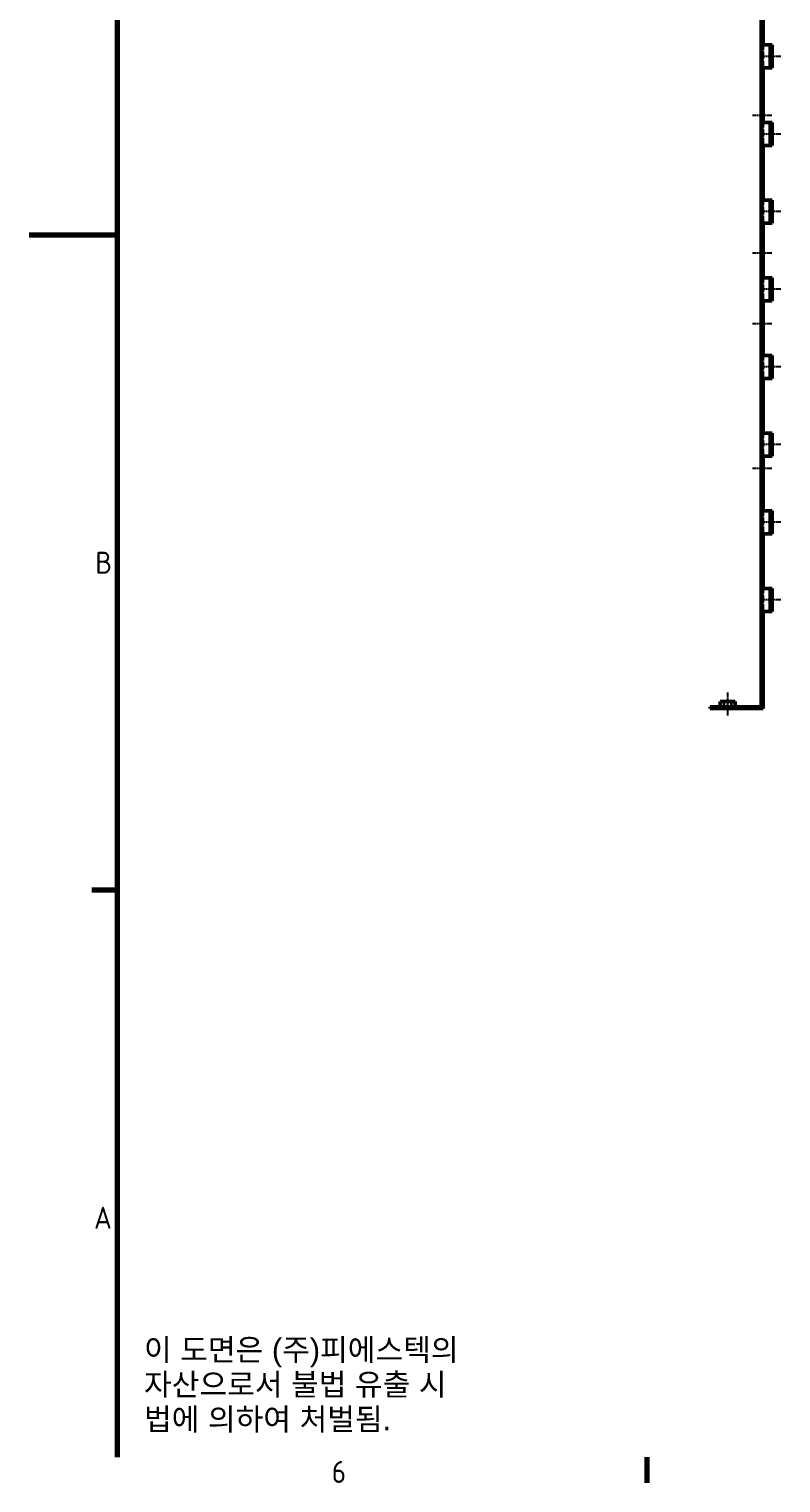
# Model space of a CAD drawing. Header units: millimetres. Extents: x 0 to 2100, y 0 to 1485.
# Drawn here: x 0 to 426, y 35 to 859 of the extents above; entities that cross this region are included whole.
import ezdxf

# ---------------------------------------------------------------- set-up
doc = ezdxf.new("R2010")
doc.units = ezdxf.units.MM
doc.header["$LTSCALE"] = 5
doc.linetypes.add('CHAIN', pattern=[0.3543, 0.2362, -0.0295, 0.0591, -0.0295])
doc.linetypes.add('DASHED', pattern=[0.2067, 0.1654, -0.0413])
doc.layers.get('0').update_dxf_attribs({"lineweight": 25})
for name, color, linetype, lineweight in [('가려진 것(ISO)', 5, 'DASHED', 35), ('가려진 좁은 것(ISO)', 5, 'DASHED', 25), ('가시적인 것(ISO)', 7, 'Continuous', 50), ('가시적인 좁은 것(ISO)', 1, 'Continuous', 35), ('경계(ISO)', 7, 'Continuous', 70), ('기호(ISO)', 7, 'Continuous', 25), ('중심선(ISO)', 1, 'Continuous', 25)]:
    doc.layers.add(name, color=color, linetype=linetype, lineweight=lineweight)
doc.styles.add('ISO Proportional', font='arial.ttf')
doc.styles.add('ISO ProportionalPSTEK', font='isocp.shx')

# ---------------------------------------------------------------- blocks, each defined once
blk = doc.blocks.new('경계 Default Border')
at = {"layer": '경계(ISO)'}
for p, q in [((10, 74.25), (7.1, 74.25)), ((70, 10), (70, 7.1))]:
    blk.add_line(p, q, dxfattribs=at)
at = {"layer": '경계(ISO)', "flags": 128}
for points in [[(10, 10), (10, 287)], [(0, 148.5), (10, 148.5)]]:
    blk.add_lwpolyline(points, dxfattribs=at)
at = {"layer": '경계(ISO)', "color": 1, "char_height": 2.5, "attachment_point": 7, "style": 'ISO ProportionalPSTEK'}
for s, insert in [('B', (7.5, 110.1)), ('A', (7.36, 35.87)), ('6', (34.29, 7.08))]:
    blk.add_mtext(s, dxfattribs=dict(at, insert=insert))

msp = doc.modelspace()

# ---------------------------------------------------------------- linework, layer by layer
at = {"layer": '가려진 것(ISO)', "ltscale": 4.952111}
for p, q in [((415.836, 837.154), (415.836, 850.154)), ((415.836, 793.154), (415.836, 806.154)), ((415.836, 749.154), (415.836, 762.154)), ((415.836, 705.154), (415.836, 718.154)), ((415.836, 661.154), (415.836, 674.154)), ((415.836, 617.154), (415.836, 630.154)), ((415.836, 573.154), (415.836, 586.154)), ((415.836, 529.154), (415.836, 542.154))]:
    msp.add_line(p, q, dxfattribs=at)
at = {"layer": '가려진 것(ISO)', "ltscale": 0.380839}
for p, q in [((420.936, 846.154), (419.936, 846.154)), ((420.936, 841.154), (419.936, 841.154)), ((415.836, 819.054), (414.836, 819.054)), ((415.836, 816.554), (414.836, 816.554)), ((415.836, 803.554), (414.836, 803.554)), ((415.836, 801.054), (414.836, 801.054)), ((420.936, 802.154), (419.936, 802.154)), ((420.936, 797.154), (419.936, 797.154)), ((420.936, 758.154), (419.936, 758.154)), ((420.936, 753.154), (419.936, 753.154)), ((415.836, 748.054), (414.836, 748.054)), ((415.836, 716.054), (414.836, 716.054)), ((420.936, 714.154), (419.936, 714.154)), ((420.936, 709.154), (419.936, 709.154)), ((415.836, 708.054), (414.836, 708.054)), ((415.836, 676.054), (414.836, 676.054)), ((420.936, 670.154), (419.936, 670.154)), ((420.936, 665.154), (419.936, 665.154)), ((420.936, 626.154), (419.936, 626.154)), ((415.836, 619.054), (414.836, 619.054)), ((420.936, 621.154), (419.936, 621.154)), ((415.836, 616.554), (414.836, 616.554)), ((415.836, 603.554), (414.836, 603.554)), ((415.836, 601.054), (414.836, 601.054)), ((420.936, 582.154), (419.936, 582.154)), ((420.936, 577.154), (419.936, 577.154)), ((420.936, 538.154), (419.936, 538.154)), ((420.936, 533.154), (419.936, 533.154)), ((414.836, 476.654), (415.836, 476.654))]:
    msp.add_line(p, q, dxfattribs=at)
at = {"layer": '가려진 것(ISO)', "ltscale": 1.523657}
for p, q in [((393.769, 474.154), (393.769, 478.154)), ((397.903, 474.154), (397.903, 478.154))]:
    msp.add_line(p, q, dxfattribs=at)
at = {"layer": '가려진 것(ISO)', "ltscale": 0.797737}
msp.add_arc((413.836, 476.154), 2, 300, 0, dxfattribs=at)
at = {"layer": '가려진 좁은 것(ISO)', "ltscale": 4.952111}
for p, q in [((416.027, 837.154), (416.027, 850.154)), ((420.552, 837.154), (420.552, 850.154)), ((416.027, 793.154), (416.027, 806.154)), ((420.552, 793.154), (420.552, 806.154)), ((416.027, 749.154), (416.027, 762.154)), ((420.552, 749.154), (420.552, 762.154)), ((416.027, 705.154), (416.027, 718.154)), ((420.552, 705.154), (420.552, 718.154)), ((416.027, 661.154), (416.027, 674.154)), ((420.552, 661.154), (420.552, 674.154)), ((416.027, 617.154), (416.027, 630.154)), ((420.552, 617.154), (420.552, 630.154)), ((416.027, 573.154), (416.027, 586.154)), ((420.552, 573.154), (420.552, 586.154)), ((416.027, 529.154), (416.027, 542.154)), ((420.552, 529.154), (420.552, 542.154))]:
    msp.add_line(p, q, dxfattribs=at)
at = {"layer": '가시적인 것(ISO)'}
for p, q in [((414.836, 850.154), (414.836, 881.154)), ((415.836, 881.154), (415.836, 850.154)), ((414.836, 850.154), (415.219, 850.154)), ((414.836, 850.154), (414.836, 837.154)), ((419.744, 850.154), (415.219, 850.154)), ((419.936, 850.154), (419.744, 850.154)), ((419.936, 850.154), (419.936, 848.154)), ((420.936, 850.154), (419.936, 850.154)), ((420.936, 848.154), (420.936, 850.154)), ((419.936, 848.154), (420.936, 848.154)), ((419.936, 839.154), (419.936, 848.154)), ((420.936, 839.154), (420.936, 848.154)), ((414.836, 806.154), (414.836, 837.154)), ((415.219, 837.154), (414.836, 837.154)), ((415.219, 837.154), (419.744, 837.154)), ((415.836, 837.154), (415.836, 806.154)), ((419.744, 837.154), (419.936, 837.154)), ((420.936, 839.154), (419.936, 839.154)), ((419.936, 839.154), (419.936, 837.154)), ((419.936, 837.154), (420.936, 837.154)), ((420.936, 837.154), (420.936, 839.154)), ((414.836, 806.154), (415.219, 806.154)), ((414.836, 806.154), (414.836, 793.154)), ((419.744, 806.154), (415.219, 806.154)), ((419.936, 806.154), (419.744, 806.154)), ((419.936, 806.154), (419.936, 804.154)), ((420.936, 806.154), (419.936, 806.154)), ((419.936, 804.154), (420.936, 804.154)), ((419.936, 795.154), (419.936, 804.154)), ((420.936, 804.154), (420.936, 806.154)), ((420.936, 795.154), (420.936, 804.154)), ((414.836, 762.154), (414.836, 793.154)), ((415.219, 793.154), (414.836, 793.154)), ((415.219, 793.154), (419.744, 793.154)), ((415.836, 793.154), (415.836, 762.154)), ((419.744, 793.154), (419.936, 793.154)), ((420.936, 795.154), (419.936, 795.154)), ((419.936, 795.154), (419.936, 793.154)), ((419.936, 793.154), (420.936, 793.154)), ((420.936, 793.154), (420.936, 795.154)), ((414.836, 762.154), (415.219, 762.154)), ((414.836, 762.154), (414.836, 749.154)), ((419.744, 762.154), (415.219, 762.154)), ((419.936, 762.154), (419.744, 762.154)), ((419.936, 762.154), (419.936, 760.154)), ((420.936, 762.154), (419.936, 762.154)), ((419.936, 760.154), (420.936, 760.154)), ((419.936, 751.154), (419.936, 760.154)), ((420.936, 760.154), (420.936, 762.154)), ((420.936, 751.154), (420.936, 760.154)), ((420.936, 751.154), (419.936, 751.154)), ((419.936, 751.154), (419.936, 749.154)), ((420.936, 749.154), (420.936, 751.154)), ((414.836, 718.154), (414.836, 749.154)), ((415.219, 749.154), (414.836, 749.154)), ((415.219, 749.154), (419.744, 749.154)), ((415.836, 749.154), (415.836, 718.154)), ((419.744, 749.154), (419.936, 749.154)), ((419.936, 749.154), (420.936, 749.154)), ((414.836, 718.154), (415.219, 718.154)), ((414.836, 718.154), (414.836, 705.154)), ((419.744, 718.154), (415.219, 718.154)), ((419.936, 718.154), (419.744, 718.154)), ((419.936, 718.154), (419.936, 716.154)), ((420.936, 718.154), (419.936, 718.154)), ((420.936, 716.154), (420.936, 718.154)), ((419.936, 716.154), (420.936, 716.154)), ((419.936, 707.154), (419.936, 716.154)), ((420.936, 707.154), (420.936, 716.154)), ((414.836, 674.154), (414.836, 705.154)), ((415.219, 705.154), (414.836, 705.154)), ((415.219, 705.154), (419.744, 705.154)), ((415.836, 705.154), (415.836, 674.154)), ((419.744, 705.154), (419.936, 705.154)), ((420.936, 707.154), (419.936, 707.154)), ((419.936, 707.154), (419.936, 705.154)), ((419.936, 705.154), (420.936, 705.154)), ((420.936, 705.154), (420.936, 707.154)), ((414.836, 674.154), (415.219, 674.154)), ((414.836, 674.154), (414.836, 661.154)), ((419.744, 674.154), (415.219, 674.154)), ((419.936, 674.154), (419.744, 674.154)), ((419.936, 674.154), (419.936, 672.154)), ((420.936, 674.154), (419.936, 674.154)), ((419.936, 672.154), (420.936, 672.154)), ((419.936, 663.154), (419.936, 672.154)), ((420.936, 672.154), (420.936, 674.154)), ((420.936, 663.154), (420.936, 672.154)), ((414.836, 630.154), (414.836, 661.154)), ((415.219, 661.154), (414.836, 661.154)), ((415.219, 661.154), (419.744, 661.154)), ((415.836, 661.154), (415.836, 630.154)), ((419.744, 661.154), (419.936, 661.154)), ((420.936, 663.154), (419.936, 663.154)), ((419.936, 663.154), (419.936, 661.154)), ((419.936, 661.154), (420.936, 661.154)), ((420.936, 661.154), (420.936, 663.154)), ((414.836, 630.154), (415.219, 630.154)), ((414.836, 630.154), (414.836, 617.154)), ((419.744, 630.154), (415.219, 630.154)), ((419.936, 630.154), (419.744, 630.154)), ((419.936, 630.154), (419.936, 628.154)), ((420.936, 630.154), (419.936, 630.154)), ((419.936, 628.154), (420.936, 628.154)), ((419.936, 619.154), (419.936, 628.154)), ((420.936, 628.154), (420.936, 630.154)), ((420.936, 619.154), (420.936, 628.154)), ((420.936, 619.154), (419.936, 619.154)), ((419.936, 619.154), (419.936, 617.154)), ((420.936, 617.154), (420.936, 619.154)), ((414.836, 586.154), (414.836, 617.154)), ((415.219, 617.154), (414.836, 617.154)), ((415.219, 617.154), (419.744, 617.154)), ((415.836, 617.154), (415.836, 586.154)), ((419.744, 617.154), (419.936, 617.154)), ((419.936, 617.154), (420.936, 617.154)), ((414.836, 586.154), (415.219, 586.154)), ((414.836, 586.154), (414.836, 573.154)), ((419.744, 586.154), (415.219, 586.154)), ((419.936, 586.154), (419.744, 586.154)), ((419.936, 586.154), (419.936, 584.154)), ((420.936, 586.154), (419.936, 586.154)), ((420.936, 584.154), (420.936, 586.154)), ((419.936, 584.154), (420.936, 584.154)), ((419.936, 575.154), (419.936, 584.154)), ((420.936, 575.154), (420.936, 584.154)), ((414.836, 542.154), (414.836, 573.154)), ((415.219, 573.154), (414.836, 573.154)), ((415.219, 573.154), (419.744, 573.154)), ((415.836, 573.154), (415.836, 542.154)), ((419.744, 573.154), (419.936, 573.154)), ((420.936, 575.154), (419.936, 575.154)), ((419.936, 575.154), (419.936, 573.154)), ((419.936, 573.154), (420.936, 573.154)), ((420.936, 573.154), (420.936, 575.154)), ((414.836, 542.154), (414.836, 529.154)), ((414.836, 542.154), (415.219, 542.154)), ((419.744, 542.154), (415.219, 542.154)), ((419.936, 542.154), (419.744, 542.154)), ((419.936, 542.154), (419.936, 540.154)), ((420.936, 542.154), (419.936, 542.154)), ((419.936, 540.154), (420.936, 540.154)), ((419.936, 531.154), (419.936, 540.154)), ((420.936, 540.154), (420.936, 542.154)), ((420.936, 531.154), (420.936, 540.154)), ((414.836, 476.154), (414.836, 529.154)), ((415.219, 529.154), (414.836, 529.154)), ((415.219, 529.154), (419.744, 529.154)), ((415.836, 529.154), (415.836, 476.154)), ((419.744, 529.154), (419.936, 529.154)), ((420.936, 531.154), (419.936, 531.154)), ((419.936, 531.154), (419.936, 529.154)), ((419.936, 529.154), (420.936, 529.154)), ((420.936, 529.154), (420.936, 531.154)), ((400.086, 478.154), (391.586, 478.154)), ((391.586, 475.154), (391.586, 478.154)), ((400.086, 475.154), (400.086, 478.154)), ((387.836, 475.154), (385.836, 475.154)), ((385.836, 475.154), (385.836, 474.154)), ((385.836, 474.154), (387.836, 474.154)), ((387.836, 474.154), (387.836, 475.154)), ((387.836, 475.154), (413.836, 475.154)), ((387.836, 474.154), (413.836, 474.154)), ((414.836, 476.154), (414.836, 474.154)), ((415.836, 476.154), (414.836, 476.154)), ((414.836, 474.154), (415.836, 474.154)), ((415.836, 474.154), (415.836, 476.154))]:
    msp.add_line(p, q, dxfattribs=at)
for radius, end in [(1, 0), (2, 300)]:
    msp.add_arc((413.836, 476.154), radius, 270, end, dxfattribs=at)
at = {"layer": '가시적인 좁은 것(ISO)'}
for p, q in [((415.219, 850.154), (415.219, 837.154)), ((419.744, 850.154), (419.744, 837.154)), ((415.219, 806.154), (415.219, 793.154)), ((419.744, 806.154), (419.744, 793.154)), ((415.219, 762.154), (415.219, 749.154)), ((419.744, 762.154), (419.744, 749.154)), ((415.219, 718.154), (415.219, 705.154)), ((419.744, 718.154), (419.744, 705.154)), ((415.219, 674.154), (415.219, 661.154)), ((419.744, 674.154), (419.744, 661.154)), ((415.219, 630.154), (415.219, 617.154)), ((419.744, 630.154), (419.744, 617.154)), ((415.219, 586.154), (415.219, 573.154)), ((419.744, 586.154), (419.744, 573.154)), ((415.219, 542.154), (415.219, 529.154)), ((419.744, 542.154), (419.744, 529.154)), ((413.836, 474.154), (413.836, 475.154))]:
    msp.add_line(p, q, dxfattribs=at)
at = {"layer": '중심선(ISO)', "linetype": 'CHAIN', "ltscale": 2.444556}
for p, q in [((425.936, 843.654), (414.936, 843.654)), ((420.836, 810.054), (409.836, 810.054)), ((425.936, 799.654), (414.936, 799.654)), ((425.936, 755.654), (414.936, 755.654)), ((420.836, 732.054), (409.836, 732.054)), ((425.936, 711.654), (414.936, 711.654)), ((420.836, 692.054), (409.836, 692.054)), ((425.936, 667.654), (414.936, 667.654)), ((425.936, 623.654), (414.936, 623.654)), ((420.836, 610.054), (409.836, 610.054)), ((425.936, 579.654), (414.936, 579.654)), ((425.936, 535.654), (414.936, 535.654))]:
    msp.add_line(p, q, dxfattribs=at)
at = {"layer": '중심선(ISO)', "linetype": 'CHAIN', "ltscale": 2.889039}
msp.add_line((395.836, 470.154), (395.836, 483.154), dxfattribs=at)

# ---------------------------------------------------------------- block references
at = {"xscale": 5, "yscale": 5, "zscale": 5}
msp.add_blockref('경계 Default Border', (0, 0), dxfattribs=at)

# ---------------------------------------------------------------- texts
at = {"layer": '기호(ISO)', "color": 7, "insert": (65.108, 117.118), "char_height": 12.5, "width": 196.53052, "attachment_point": 1, "line_spacing_factor": 0.944221, "style": 'ISO Proportional'}
msp.add_mtext('{\\fArial|b0|i0;\\H12.5000;이 도면은 (주)피에스텍의\\P자산으로서 불법 유출 시 \\P법에 의하여 처벌됨.}', dxfattribs=at)

doc.saveas('drawing.dxf')
